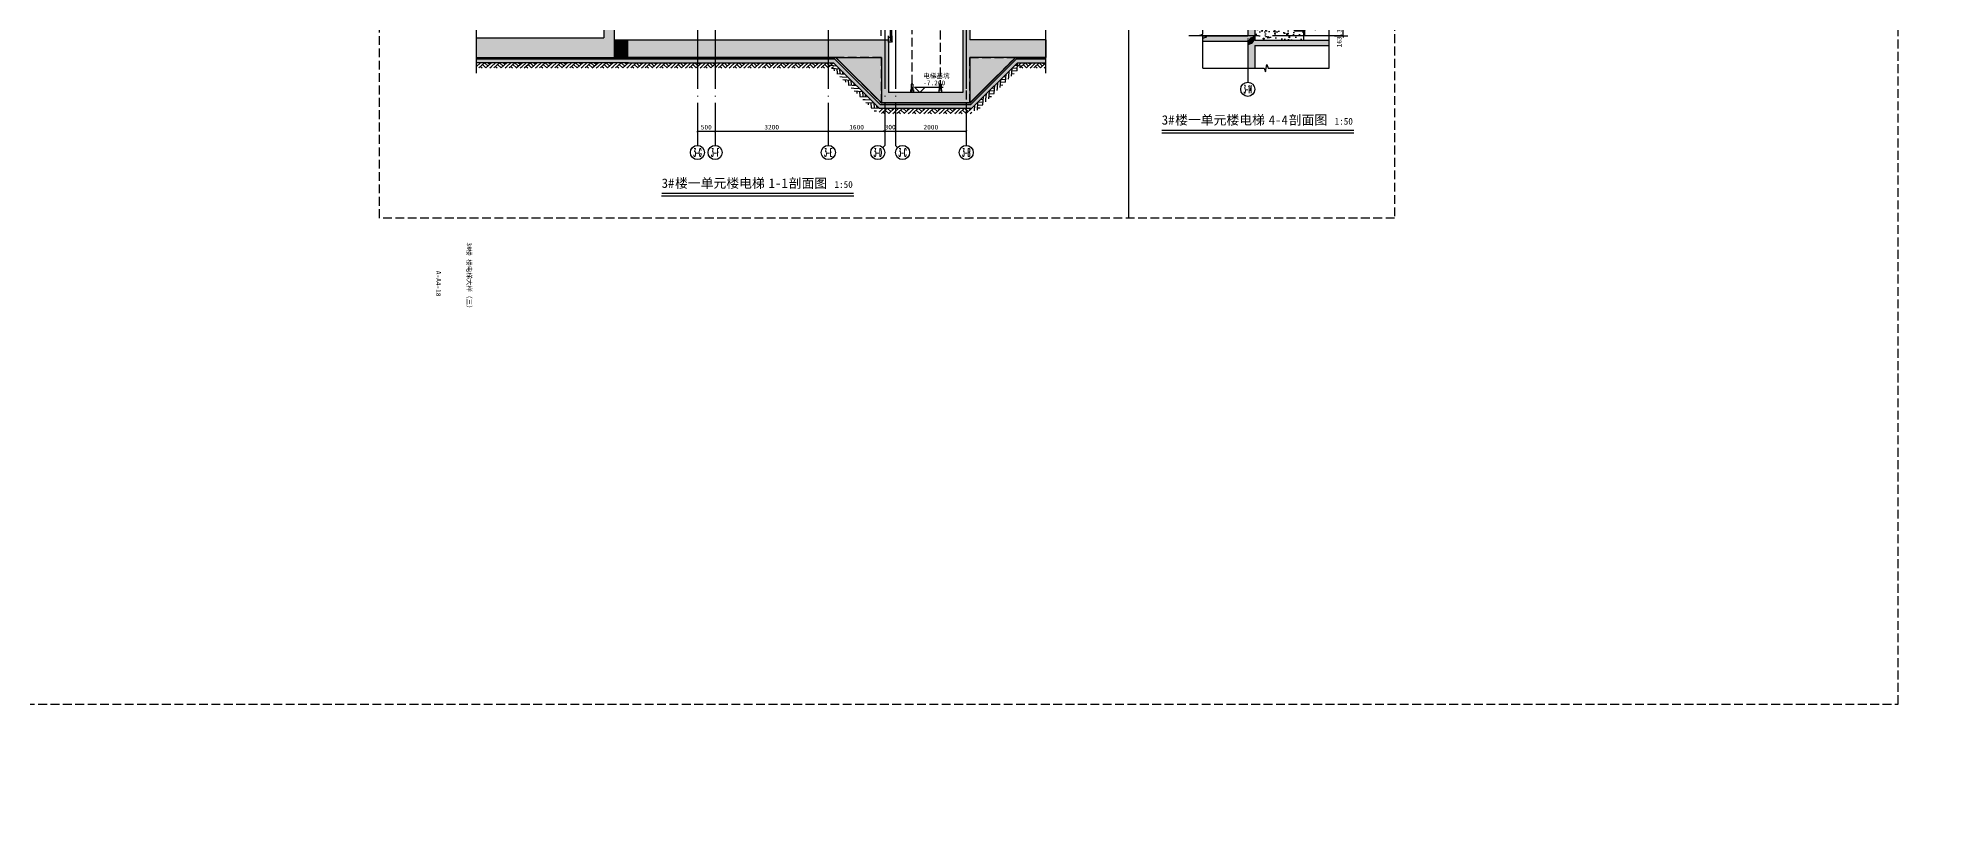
# Model space of a CAD drawing. Extents: x -10817 to 167545, y 26551 to 157048.
# Drawn here: x 114122 to 167545, y 91800 to 113848 of the extents above; entities that cross this region are included whole.
import ezdxf
from ezdxf.enums import TextEntityAlignment as Align
from ezdxf.xclip import XClip

# ---------------------------------------------------------------- set-up
doc = ezdxf.new("R2010")
doc.units = 0
doc.header["$LTSCALE"] = 1000
doc.header["$MEASUREMENT"] = 0
doc.header["$XCLIPFRAME"] = 0
for name, pattern in [('$1$DOTE', [2.42, 2, -0.2, 0.02, -0.2]), ('3、4#楼 机房出屋面剖面$0$DASH', [0.35, 0.25, -0.1]), ('3、4#楼 机房出屋面剖面$0$DOTE', [2.42, 2, -0.2, 0.02, -0.2]), ('3、4#楼 楼梯剖面$0$DASH', [0.35, 0.25, -0.1]), ('DASH', [0.35, 0.25, -0.1])]:
    doc.linetypes.add(name, pattern=pattern)
doc.layers.get('Defpoints').update_dxf_attribs({"color": 30, "linetype": 'DASH'})
for name, color, linetype in [('$1$A-ANNO-DOTE', 10, '$1$DOTE'), ('3#-夹层$0$A-ANNO-LEVL', 3, 'Continuous'), ('3#-夹层$0$A-ANNO-TEXT', 7, 'Continuous'), ('3、4#楼 机房出屋面剖面$0$A-ANNO-SYMB', 3, 'Continuous'), ('3、4#楼 机房出屋面剖面$0$A-COLU-CONC', 9, 'Continuous'), ('3、4#楼 机房出屋面剖面$0$A-COLU-CONC-HATC', 204, 'Continuous'), ('3、4#楼 机房出屋面剖面$0$A-DOOR', 51, 'Continuous'), ('3、4#楼 机房出屋面剖面$0$A-FLOR', 91, 'Continuous'), ('3、4#楼 机房出屋面剖面$0$A-FLOR-HRAL', 71, 'Continuous'), ('3、4#楼 机房出屋面剖面$0$A-FLOR-OVHD', 171, '3、4#楼 机房出屋面剖面$0$DASH'), ('3、4#楼 机房出屋面剖面$0$A-FLOR-UNDR', 177, 'Continuous'), ('3、4#楼 机房出屋面剖面$0$A-WALL-BLOK', 131, 'Continuous'), ('3、4#楼 机房出屋面剖面$0$A-WALL-CONC', 9, 'Continuous'), ('3、4#楼 机房出屋面剖面$0$A-WALL-INSL', 241, 'Continuous'), ('3、4#楼 机房出屋面剖面$0$DOTE', 1, '3、4#楼 机房出屋面剖面$0$DOTE'), ('3、4#楼 楼梯剖面$0$A-ANNO-HATC-SOLD', 252, 'Continuous'), ('3、4#楼 楼梯剖面$0$A-COLU-CONC-HATC', 204, 'Continuous'), ('3、4#楼 楼梯剖面$0$A-ELEV-1', 8, 'Continuous'), ('3、4#楼 楼梯剖面$0$A-FLOR-EVTR', 51, 'Continuous'), ('3、4#楼 楼梯剖面$0$A-FLOR-OVHD', 171, '3、4#楼 楼梯剖面$0$DASH'), ('3、4#楼 楼梯剖面$0$A-FLOR-UNDR', 177, 'Continuous'), ('3、4#楼 楼梯剖面$0$A-WALL-CONC', 9, 'Continuous'), ('3、4#楼 楼梯剖面$0$A-WALL-INSL', 241, 'Continuous'), ('A-ANNO-AXIS-CIRC', 3, 'Continuous'), ('A-ANNO-AXIS-TEXT', 7, 'Continuous'), ('A-ANNO-DIMS', 3, 'Continuous'), ('A-ANNO-HATC-SOLD', 252, 'Continuous'), ('A-ANNO-SYMB', 3, 'Continuous'), ('A-ANNO-TEXT', 7, 'Continuous'), ('A-COLU-CONC-HATC', 204, 'Continuous'), ('A-ELEV-1', 8, 'Continuous'), ('A-WALL-CONC', 9, 'Continuous'), ('A-WALL-INSL', 241, 'Continuous'), ('AXIS_TEXT', 7, 'Continuous')]:
    doc.layers.add(name, color=color, linetype=linetype)
doc.styles.add('3#-夹层$0$_TCH_DIM', font='')
doc.styles.add('_TCH_AXIS', font='COMPLEX', dxfattribs={"bigfont": 'GBCBIG'})
doc.styles.add('_TCH_DIM_T3', font='')
doc.styles.add('COMPLEX', font='COMPLEX')
doc.styles.get("Standard").update_dxf_attribs({"font": ''})
doc.styles.get('3#-夹层$0$_TCH_DIM').set_extended_font_data('SimSun')
doc.styles.get('_TCH_DIM_T3').set_extended_font_data('SimSun')
doc.styles.get('Standard').set_extended_font_data('SimSun')
doc.dimstyles.new('_TCH_ARCH&&50', dxfattribs={"dimtxt": 132.911392, "dimasz": 50, "dimexe": 125, "dimexo": 150, "dimgap": 50, "dimtad": 1, "dimdec": 0, "dimzin": 0, "dimdsep": 46, "dimtxsty": '_TCH_DIM_T3', "dimblk": 'ARCHTICK', "dimcen": 0.09, "dimclrt": 7, "dimazin": 2, "dimtfac": 1, "dimtdec": 0, "dimtix": 1, "dimtmove": 2, "dimatfit": 3, "dimfxl": 50, "dimtolj": 1, "dimtzin": 0, "dimarcsym": 0})
pattern_1 = [(50, (0, 0), (358.63, -31.376), [37.5, -412.5]), (355, (0, 0), (-69.376, 376.1), [30, -330]), (100.451, (29.9, -2.6), (289.255, 344.72), [31.87, -350.57]), (46.184, (0, 100), (533.62, -82.76), [56.25, -618.75]), (96.636, (44.47, 93.1), (467.33, 487.06), [47.8, -525.86]), (351.184, (0, 100), (467.33, 487.06), [45, -495]), (21, (50, 75), (298.454, -201.31), [37.5, -412.5]), (326, (50, 75), (121.66, 362.575), [30, -330]), (71.451, (74.87, 58.22), (420.11, 161.265), [31.87, -350.57]), (37.5, (0, 0), (6.08, 166.447), [0, -326, 0, -335, 0, -331.25]), (7.5, (0, 0), (131.535, 197.206), [0, -191, 0, -318.5, 0, -126.25]), (327.5, (-111.5, 0), (266.911, -11.277), [0, -125, 0, -390, 0, -517.5]), (317.5, (-161.5, 0), (291.593, 50.052), [0, -162.5, 0, -259, 0, -367.5])]

# ---------------------------------------------------------------- blocks, each defined once
blk = doc.blocks.new('3、4#楼 楼梯剖面$0$A$C564E59E9')
at = {"layer": '3、4#楼 楼梯剖面$0$A-FLOR-EVTR'}
for p, q in [((-302, 275), (-292, 292)), ((-302, 275), (-292, 292)), ((-302, 275), (-302, 210)), ((-302, 275), (-302, 210)), ((-297, 210), (-302, 210)), ((-297, 210), (-302, 210)), ((-297, 274), (-288, 291)), ((-297, 274), (-288, 291)), ((-297, 274), (-297, 210)), ((-297, 274), (-297, 210)), ((-292, 328), (-292, 292)), ((-292, 328), (-278, 328)), ((-292, 328), (-292, 292)), ((-292, 328), (-278, 328)), ((-292, 115), (-262, 115)), ((-292, 115), (-262, 115)), ((-292, 115), (-292, -2293)), ((-288, 323), (-278, 323)), ((-288, 323), (-288, 291)), ((-288, 323), (-278, 323)), ((-288, 323), (-288, 291)), ((-288, 291), (-255, 291)), ((-288, 291), (-255, 291)), ((-283, 323), (-283, 296)), ((-283, 323), (-283, 296)), ((-283, 296), (-250, 296)), ((-283, 296), (-250, 296)), ((-278, 328), (-278, 323)), ((-278, 328), (-278, 323)), ((-275, 230), (-275, 190)), ((-275, 230), (-255, 230)), ((-275, 230), (-275, 190)), ((-275, 230), (-255, 230)), ((-275, 190), (-255, 190)), ((-275, 190), (-255, 190)), ((-270, 225), (-250, 225)), ((-270, 225), (-270, 195)), ((-270, 225), (-250, 225)), ((-270, 225), (-270, 195)), ((-270, 195), (-250, 195)), ((-270, 195), (-250, 195)), ((-262, 115), (-262, -2293)), ((-255, 291), (-255, 230)), ((-255, 291), (-255, 230)), ((-255, 190), (-255, 155)), ((-255, 190), (-255, 155)), ((-255, 155), (-250, 155)), ((-255, 155), (-250, 155)), ((-250, 296), (-250, 120)), ((-250, 296), (-250, 120)), ((-200, 120), (-250, 120)), ((-200, 120), (-250, 120)), ((-250, 115), (-250, 90)), ((-238, 115), (-250, 115)), ((-250, 115), (-250, 90)), ((-238, 115), (-250, 115)), ((-200, 90), (-250, 90)), ((-200, 90), (-250, 90)), ((-200, 85), (-250, 85)), ((-200, 85), (-250, 85)), ((-250, 85), (-250, -2340)), ((-200, 125), (-245, 125)), ((-200, 125), (-245, 125)), ((-238, 110), (-245, 110)), ((-245, 110), (-245, 95)), ((-238, 110), (-245, 110)), ((-245, 110), (-245, 95)), ((-205, 95), (-245, 95)), ((-205, 95), (-245, 95)), ((-238, 115), (-238, 110)), ((-238, 115), (-238, 110)), ((-200, 115), (-213, 115)), ((-213, 115), (-213, 110)), ((-200, 115), (-213, 115)), ((-213, 115), (-213, 110)), ((-205, 110), (-213, 110)), ((-205, 110), (-213, 110)), ((-205, 110), (-205, 95)), ((-205, 110), (-205, 95)), ((0, 100), (-200, 100)), ((0, 90), (-200, 90)), ((0, 135), (0, 100)), ((10, 100), (10, 135)), ((-283, -2300), (-305, -2300)), ((-283, -2300), (-305, -2300)), ((-305, -2452), (-305, -2300)), ((-305, -2452), (-305, -2300)), ((-300, -2310), (-305, -2310)), ((-300, -2310), (-305, -2310)), ((-305, -2452), (-292, -2475)), ((-300, -2451), (-300, -2310)), ((-300, -2451), (-300, -2310)), ((-250, -2330), (-300, -2330)), ((-250, -2330), (-300, -2330)), ((-200, -2340), (-300, -2340)), ((-300, -2340), (-300, -2435)), ((-250, -2340), (-300, -2340)), ((-300, -2435), (-245, -2435)), ((-300, -2451), (-287, -2473)), ((-263, -2293), (-293, -2293)), ((-292, -2475), (-287, -2473)), ((-292, -2475), (-287, -2473)), ((-285, -2340), (-285, -2445)), ((-265, -2475), (-285, -2445)), ((-283, -2300), (-283, -2320)), ((-273, -2320), (-283, -2320)), ((-273, -2320), (-283, -2320)), ((-250, -2300), (-273, -2300)), ((-250, -2300), (-273, -2300)), ((-273, -2300), (-273, -2320)), ((-245, -2340), (-245, -2435))]:
    blk.add_line(p, q, dxfattribs=at)
for points in [[(-278, 328), (-200, 328), (-200, 125)], [(-245, 125), (-245, 260), (-250, 260)], [(10, 100), (10, 135), (0, 135), (0, 100)], [(-291, -2475), (-200, -2475), (-200, -2340)]]:
    blk.add_lwpolyline(points, dxfattribs=at)
blk.add_arc((0, 100), 9.99, 270, 0, dxfattribs=at)
blk.add_arc((0, 100), 9.99, 270, 0, dxfattribs=at)
at = {"layer": '3、4#楼 楼梯剖面$0$A-FLOR-UNDR'}
blk.add_lwpolyline([(10, 100), (10, -2300)], dxfattribs=at)
blk = doc.blocks.new('3、4#楼 楼梯剖面$0$A$C7F885A55')
at = {"layer": '3、4#楼 楼梯剖面$0$A-FLOR-EVTR'}
for p, q in [((1434, 24994), (1434, 25200)), ((1656, 10266), (1213, 10266)), ((1347, 10166), (1347, 9635)), ((1434, 10166), (1347, 10166)), ((1434, 10166), (1522, 10166)), ((1522, 10166), (1522, 9635)), ((450, 7060), (450, 9762)), ((450, 9762), (1322, 9762)), ((1656, 10038), (1213, 10038)), ((1322, 10038), (1322, 6822)), ((1347, 9635), (1434, 9635)), ((1522, 9635), (1434, 9635)), ((1547, 10038), (1547, 6822)), ((1547, 9762), (1779, 9762)), ((1779, 9762), (1779, 9506)), ((1322, 9506), (450, 9506)), ((1870, 9506), (1547, 9506)), ((1870, 7060), (1870, 9506)), ((1322, 7150), (450, 7150)), ((1322, 7060), (450, 7060)), ((1870, 7150), (1547, 7150)), ((1870, 7060), (1547, 7060)), ((1615, 6822), (1254, 6822)), ((677, 77), (595, 77)), ((595, 77), (595, 0)), ((610, 230), (663, 230)), ((610, 230), (610, 77)), ((663, 230), (663, 77)), ((677, 77), (677, 0)), ((1475, 77), (1394, 77)), ((1394, 77), (1394, 0)), ((1408, 230), (1461, 230)), ((1408, 230), (1408, 77)), ((1461, 230), (1461, 77)), ((1475, 77), (1475, 0))]:
    blk.add_line(p, q, dxfattribs=at)
for points in [[(1170, 25200), (1318, 25200), (1318, 25187, 0.30428), (1434, 25100, 0.083132)], [(1699, 25200), (1551, 25200), (1551, 25187, -0.30428), (1434, 25100, -0.083132)]]:
    blk.add_lwpolyline(points, format="xyb", dxfattribs=at)
at = {"layer": '3、4#楼 楼梯剖面$0$A-FLOR-OVHD'}
for p, q in [((636, 25200), (636, 0)), ((1434, 24994), (1434, 0))]:
    blk.add_line(p, q, dxfattribs=at)
blk = doc.blocks.new('3、4#楼 楼梯剖面$0$$LinePat$素土夯实')
at = {"color": 0}
for p, q in [((0, -210), (210, 0)), ((120, -300), (420, 0)), ((420, 0), (608, -188)), ((495, -300), (795, 0)), ((615, 0), (705, -90)), ((210, -210), (300, -300)), ((315, -105), (502, -293)), ((705, -300), (795, -210))]:
    blk.add_line(p, q, dxfattribs=at)
blk = doc.blocks.new('3、4#楼 楼梯剖面')
at = {"layer": '3、4#楼 楼梯剖面$0$A-ANNO-HATC-SOLD'}
h = blk.add_hatch(dxfattribs=at)
h.set_pattern_fill('混凝土', color=256, scale=20)
h.set_pattern_definition([(50, (0, 0), (143.452, -12.5504), [15, -165]), (355, (0, 0), (-27.7503, 150.4384), [12, -132]), (100.4514, (11.95, -1.05), (115.7019, 137.888), [12.748, -140.2284]), (46.1842, (0, 40), (213.4482, -33.1038), [22.5, -247.5]), (96.6356, (17.79, 37.24), (186.9325, 194.8236), [19.122, -210.3426]), (351.1842, (0, 40), (186.9324, 194.8237), [18, -198]), (21, (20, 30), (119.3814, -80.5238), [15, -165]), (326, (20, 30), (48.663, 145.03), [12, -132]), (71.4514, (29.95, 23.29), (168.0445, 64.5061), [12.748, -140.2284]), (37.5, (0, 0), (2.43197, 66.57877), [0, -130.4, 0, -134, 0, -132.5]), (7.5, (0, 0), (52.6139, 78.88234), [0, -76.4, 0, -127.4, 0, -50.5]), (327.5, (-44.6, 0), (106.7645, -4.51097), [0, -50, 0, -156, 0, -207]), (317.5, (-64.6, 0), (116.6372, 20.021), [0, -65, 0, -103.6, 0, -147])])
h.paths.add_polyline_path([(9550, -660), (9550, -760), (3752.1, -760), (2462.1, -2050), (-162.1, -2050), (-1452.1, -760), (-2250, -760), (-2250, -660), (-1410.7, -660), (-120.7, -1950), (2420.7, -1950), (3710.7, -660)])
at = {"layer": '3、4#楼 楼梯剖面$0$A-COLU-CONC-HATC'}
for points in [[(-33.3, 3426.7), (-100, 3330), (-100, -110), (-33.3, -276.7), (100, -110), (100, 3470)], [(-2250, -610), (-100, -610), (-33.3, -276.7), (-100, -110), (-2250, -110)], [(-33.3, -276.7), (-100, -610), (-100, -1900), (100, -1600), (100, -110)], [(9550, -610), (9550, -110), (2200, -110), (2400, -610)], [(2400, -610), (2200, -110), (2200, -1600), (2400, -1900)], [(-1390, -610), (-100, -1900), (-100, -610)], [(3690, -610), (2400, -1900), (2400, -610)], [(100, -1600), (-100, -1900), (2400, -1900), (2200, -1600)]]:
    blk.add_hatch(color=256, dxfattribs=at).paths.add_polyline_path(points)
blk.add_lwpolyline([(-2250, -610), (-1390, -610), (-100, -1900), (2400, -1900), (3690, -610), (9550, -610)])
at = {"layer": '3、4#楼 楼梯剖面$0$A-WALL-CONC'}
for p, q in [((-100, 3330), (-100, -110)), ((100, 3470), (100, -110)), ((-2250, -110), (-100, -110)), ((-2250, -110), (-2250, -610)), ((100, -110), (100, -1600)), ((9550, -110), (2200, -110)), ((2200, -110), (2200, -1600)), ((-2250, -610), (-100, -610)), ((-100, -610), (-100, -1900)), ((9550, -610), (2400, -610)), ((2400, -610), (2400, -1900)), ((100, -1600), (2200, -1600)), ((-100, -1900), (2400, -1900))]:
    blk.add_line(p, q, dxfattribs=at)
for points in [[(9550, -760), (3752.1, -760), (2462.1, -2050), (-162.1, -2050), (-1452.1, -760), (-2250, -760), (-2250, -660), (-1410.7, -660), (-120.7, -1950), (2420.7, -1950), (3710.7, -660), (9550, -660)], [(-100, -1900), (-1390, -610)], [(2400, -1900), (3690, -610)]]:
    blk.add_lwpolyline(points, dxfattribs=at)
at = {"layer": '3、4#楼 楼梯剖面$0$A-WALL-INSL'}
blk.add_lwpolyline([(2200, -110), (2200, 0)], dxfattribs=at)
at = {"layer": '3、4#楼 楼梯剖面$0$A-WALL-INSL', "linetype": '3、4#楼 楼梯剖面$0$DASH', "const_width": 10}
blk.add_lwpolyline([(-2250, -630), (-1398.3, -630), (-108.3, -1920), (2408.3, -1920), (3698.3, -630), (9550, -630)], dxfattribs=at)
at = {"layer": 'Defpoints'}
blk.add_lwpolyline([(0, 24700), (0, -3100)], dxfattribs=at)
for points in [[(-1390, -610), (-100, -1900), (-100, -610)], [(3690, -610), (2400, -1900), (2400, -610)]]:
    blk.add_lwpolyline(points, close=True, dxfattribs=at)
for name, p in [('3、4#楼 楼梯剖面$0$A$C7F885A55', (100, -1600)), ('3、4#楼 楼梯剖面$0$A$C564E59E9', (2400, 2300))]:
    blk.add_blockref(name, p)
at = {"layer": '3、4#楼 楼梯剖面$0$A-ELEV-1', "yscale": 0.5, "zscale": 0.5}
for p, xscale, rotation in [((-1851.1, -760), -0.5018037519770706, 8.359912790775717e-12), ((-1452.1, -760), -0.5018037519770706, 8.359912790775717e-12), ((-1129.6, -1082.5), -0.573690407376962, 314.9999999999987), ((3752.1, -760), -0.5736904073769635, 45.00000000000146), ((4166.3, -760), -0.520922548574861, 359.9999999999988), ((4580.4, -760), -0.520922548574861, 359.9999999999988), ((4994.5, -760), -0.520922548574861, 359.9999999999988), ((5408.7, -760), -0.520922548574861, 359.9999999999988), ((5822.8, -760), -0.520922548574861, 359.9999999999988), ((6236.9, -760), -0.520922548574861, 359.9999999999988), ((6651.1, -760), -0.520922548574861, 359.9999999999988), ((7065.2, -760), -0.520922548574861, 359.9999999999988), ((7479.3, -760), -0.520922548574861, 359.9999999999988), ((7893.5, -760), -0.520922548574861, 359.9999999999988), ((8307.6, -760), -0.520922548574861, 359.9999999999988), ((8721.7, -760), -0.520922548574861, 359.9999999999988), ((9135.9, -760), -0.520922548574861, 359.9999999999988), ((9550, -760), -0.520922548574861, 359.9999999999988), ((-807.1, -1405), -0.573690407376962, 314.9999999999987), ((-484.6, -1727.5), -0.573690407376962, 314.9999999999987), ((3107.1, -1405), -0.5736904073769635, 45.00000000000146), ((3429.6, -1082.5), -0.5736904073769635, 45.00000000000146), ((-162.1, -2050), -0.573690407376962, 314.9999999999987), ((2784.6, -1727.5), -0.5736904073769635, 45.00000000000146)]:
    blk.add_blockref('3、4#楼 楼梯剖面$0$$LinePat$素土夯实', p, dxfattribs=dict(at, xscale=xscale, rotation=rotation))
at = {"layer": '3、4#楼 楼梯剖面$0$A-ELEV-1', "xscale": -0.5501601821193599, "yscale": 0.5, "zscale": 0.5}
for p in [(275.2, -2050), (712.6, -2050), (1150, -2050), (1587.4, -2050), (2024.8, -2050), (2462.1, -2050)]:
    blk.add_blockref('3、4#楼 楼梯剖面$0$$LinePat$素土夯实', p, dxfattribs=at)
blk = doc.blocks.new('4#楼-HZS')
at = {"layer": 'Defpoints'}
blk.add_lwpolyline([(233510.1, -33931.3), (342410.1, -33931.3), (342410.1, -91331.3), (233510.1, -91331.3)], close=True, dxfattribs=at)
blk = doc.blocks.new('3、4#楼 北侧门头剖面$0$A$C68743212')
blk.add_blockref('4#楼-HZS', (-260976, 76631, 0))
blk = doc.blocks.new('3、4#楼 北侧门头剖面')
ref = blk.add_blockref('3、4#楼 北侧门头剖面$0$A$C68743212', (4150, 3500, 0), dxfattribs=dict(xscale=-1))
XClip(ref).set_block_clipping_path([(4798.9792002077, -3500), (4798.9792002077, -399.9916608699), (4398.9875394247, 0.0083390431), (-149.727296805, 0.1031708434), (-149.727296805, -30), (0.272703195, -30), (0.272703195, -170), (-149.727296805, -170), (-149.727296805, -200), (450.272703195, -200), (450.8968260299, -800), (300.6421525169, -800), (300.6421525169, -3500), (-349.727296805, -3500), (-349.727296805, 400.1031708434), (5198.9792002077, 400.1031708434), (5198.9792002077, -3500)])
blk = doc.blocks.new('3、4#楼 机房出屋面剖面$0$$TCHSYS$WIN2D')
for p, q in [((-0.5, 0.5), (0.5, 0.5)), ((-0.5, 0.5), (-0.5, -0.5)), ((0.5, 0.5), (0.5, -0.5)), ((0.5, 0.167), (-0.5, 0.167)), ((0.5, -0.167), (-0.5, -0.167)), ((-0.5, -0.5), (0.5, -0.5))]:
    blk.add_line(p, q)
blk = doc.blocks.new('3、4#楼 机房出屋面剖面')
at = {"layer": '3、4#楼 机房出屋面剖面$0$A-COLU-CONC-HATC'}
for points in [[(-250, 3900), (-200, 3900), (-100, 3917), (-100, 3950), (-250, 3950)], [(-100, 3917), (-200, 3900), (-200, 3500), (-133, 3460), (0, 3510), (0, 3900)], [(-100, 3917), (0, 3900), (100, 3900), (100, 3950), (-100, 3950)], [(-133, 3460), (-200, 3500), (-2300, 3500), (-2300, 3370), (-200, 3370)], [(-133, 3460), (-200, 3370), (-200, 3080), (-67, 3037), (0, 3080), (0, 3510)], [(-67, 3037), (-200, 3080), (-200, 2950), (0, 2950)], [(900, 3080), (0, 3080), (-67, 3037), (0, 2950), (900, 2950)], [(0, 570), (-200, 650), (-200, 0), (-67, -50), (0, 0)], [(100, 650), (-200, 650), (0, 570), (100, 570)], [(1267, 0), (0, 0), (-67, -50), (0, -150), (1267, -150)], [(-133, -220), (-200, -120), (-2300, -120), (-2300, -270), (-200, -270)], [(-67, -50), (-200, 0), (-200, -120), (-133, -220), (0, -270), (0, -150)], [(-133, -220), (-200, -270), (-200, -912), (0, -912), (0, -270)]]:
    blk.add_hatch(color=256, dxfattribs=at).paths.add_polyline_path(points)
h = blk.add_hatch(dxfattribs=at)
h.set_pattern_fill('混凝土', color=256, scale=50, style=0)
h.set_pattern_definition(pattern_1)
edge = h.paths.add_edge_path()
edge.add_line((-200, -120), (-1580, -120))
edge.add_line((-1580, -120), (-1580, 133))
edge.add_line((-1580, 133), (-1320, 133))
edge.add_line((-1320, 133), (-1320, 297))
edge.add_line((-1320, 297), (-1060, 297))
edge.add_line((-1060, 297), (-1060, 460))
edge.add_line((-1060, 460), (-200, 460))
edge.add_line((-200, 460), (-200, -30))
h = blk.add_hatch(dxfattribs=at)
h.set_pattern_fill('混凝土', color=256, scale=50, style=0)
h.set_pattern_definition(pattern_1)
h.paths.add_polyline_path([(20, 368), (380, 360), (380, 480), (20, 480)])
at = {"layer": '3、4#楼 机房出屋面剖面$0$A-ANNO-SYMB'}
for points in [[(-2300, -912), (-2300, 1626), (-2405, 1664), (-2195, 1701), (-2300, 1738), (-2300, 4276)], [(1267, -912), (1267, -63), (1162, -25), (1372, 12), (1267, 49), (1267, 898)], [(1267, -912), (-460, -912), (-499, -1017), (-536, -807), (-573, -912), (-2300, -912)]]:
    blk.add_lwpolyline(points, dxfattribs=at)
at = {"layer": '3、4#楼 机房出屋面剖面$0$A-COLU-CONC'}
for p, q in [((-200, 3500), (-2300, 3500)), ((-2300, 3370), (-2300, 3500)), ((-200, 3370), (-2300, 3370)), ((900, 3080), (0, 3080)), ((900, 2950), (0, 2950)), ((900, 2950), (900, 3080)), ((-200, 650), (-200, 0)), ((100, 650), (-200, 650)), ((0, 570), (0, 0)), ((100, 570), (0, 570)), ((100, 570), (100, 650)), ((-200, 0), (-200, -120)), ((-200, -270), (-200, -912)), ((0, -150), (0, -270)), ((0, -270), (0, -912)), ((0, -912), (-200, -912))]:
    blk.add_line(p, q, dxfattribs=at)
at = {"layer": '3、4#楼 机房出屋面剖面$0$A-FLOR', "ltscale": 0.5}
blk.add_lwpolyline([(-2300, 0), (-1610, 0), (-1610, 163), (-1350, 163), (-1350, 327), (-1090, 327), (-1090, 490), (-200, 490)], dxfattribs=at)
blk.add_lwpolyline([(0, 349), (400, 340), (400, 500), (0, 500)], close=True, dxfattribs=at)
at = {"layer": '3、4#楼 机房出屋面剖面$0$A-FLOR-HRAL'}
for points in [[(-1610, 1063), (-1090, 1390)], [(-1550, 1030), (-1090, 1319)]]:
    blk.add_lwpolyline(points, dxfattribs=at)
for points in [[(-1030, 490), (-1030, 1540), (-1090, 1540), (-1090, 490)], [(-200, 1540), (-1030, 1540), (-1030, 1480), (-200, 1480)], [(-1550, 163), (-1550, 1063), (-1610, 1063), (-1610, 163)]]:
    blk.add_lwpolyline(points, close=True, dxfattribs=at)
at = {"layer": '3、4#楼 机房出屋面剖面$0$A-FLOR-OVHD'}
for points in [[(-1910, 163), (-1910, 2363), (-1610, 2363), (-790, 2878), (-790, 490)], [(-790, 2495), (-200, 2495)], [(-1910, 2000), (-2300, 2000)]]:
    blk.add_lwpolyline(points, dxfattribs=at)
at = {"layer": '3、4#楼 机房出屋面剖面$0$A-FLOR-UNDR', "ltscale": 0.5}
for points in [[(-2300, 3950), (-250, 3950)], [(-2300, 3030), (-200, 3030)]]:
    blk.add_lwpolyline(points, dxfattribs=at)
at = {"layer": '3、4#楼 机房出屋面剖面$0$A-WALL-BLOK'}
for p, q in [((0, 2950), (-200, 2950)), ((0, 650), (-200, 650))]:
    blk.add_line(p, q, dxfattribs=at)
at = {"layer": '3、4#楼 机房出屋面剖面$0$A-WALL-CONC'}
for p, q in [((-250, 3950), (-100, 3950)), ((-250, 3950), (-250, 3900)), ((-250, 3900), (-200, 3900)), ((-200, 3900), (-200, 3500)), ((-100, 3950), (100, 3950)), ((0, 3900), (0, 3510)), ((0, 3900), (100, 3900)), ((100, 3950), (100, 3900)), ((-200, 3370), (-200, 3080)), ((0, 3510), (0, 3080)), ((-200, 3080), (-200, 2950)), ((0, 2950), (-200, 2950)), ((0, 2950), (0, 2950)), ((1267, 0), (0, 0)), ((1267, -150), (1267, 0)), ((-200, -120), (-2300, -120)), ((-2300, -270), (-2300, -120)), ((-200, -270), (-2300, -270)), ((1267, -150), (0, -150))]:
    blk.add_line(p, q, dxfattribs=at)
for points in [[(-200, -120), (-1580, -120), (-1580, 133), (-1320, 133), (-1320, 297), (-1060, 297), (-1060, 460), (-200, 460), (-200, -30)], [(0, 350), (1267, 320)], [(0, 300), (1265, 270)]]:
    blk.add_lwpolyline(points, dxfattribs=at)
blk.add_lwpolyline([(20, 368), (380, 360), (380, 480), (20, 480)], close=True, dxfattribs=at)
at = {"layer": '3、4#楼 机房出屋面剖面$0$A-WALL-INSL'}
for p, q in [((-250, 3900), (-250, 3650)), ((100, 3900), (100, 3510)), ((-250, 3650), (-2300, 3650)), ((100, 3510), (100, 3080)), ((100, 2950), (100, 3050)), ((100, 3050), (100, 3050))]:
    blk.add_line(p, q, dxfattribs=at)
at = {"layer": '3、4#楼 机房出屋面剖面$0$DOTE', "color": 1}
for p, q in [((0, 4545), (0, -1236)), ((-2700, 0), (1667, 0))]:
    blk.add_line(p, q, dxfattribs=at)
at = {"layer": '3、4#楼 机房出屋面剖面$0$A-DOOR', "xscale": 2300, "yscale": -300, "zscale": 300, "rotation": 89.9999999999971}
blk.add_blockref('3、4#楼 机房出屋面剖面$0$$TCHSYS$WIN2D', (-50, 1800), dxfattribs=at)
blk = doc.blocks.new('_ArchTick')
at = {"color": 0, "linetype": 'ByBlock', "const_width": 0.4}
blk.add_lwpolyline([(-0.5, -0.5), (0.5, 0.5)], dxfattribs=at)
blk = doc.blocks.new('*D2778')
at = {"layer": 'A-ANNO-DIMS', "color": 0, "lineweight": -2, "transparency": 16777216}
for p, q in [((150785, 114393), (151160, 114393)), ((151035, 114393), (151035, 114443)), ((151035, 113903), (151035, 114393)), ((150785, 113903), (151160, 113903)), ((151035, 113903), (151035, 113853))]:
    blk.add_line(p, q, dxfattribs=at)
at = {"layer": 'Defpoints', "color": 0, "transparency": 16777216}
for p in [(150635, 114393), (151035, 114393), (150635, 113903)]:
    blk.add_point(p, dxfattribs=at)
at = {"layer": 'A-ANNO-DIMS', "color": 0, "lineweight": -2, "transparency": 16777216, "xscale": 50, "yscale": 50, "zscale": 50}
for p, rotation in [((151035, 114393), 270), ((151035, 113903), 90)]:
    blk.add_blockref('_ArchTick', p, dxfattribs=dict(at, rotation=rotation))
at = {"layer": 'A-ANNO-DIMS', "color": 7, "transparency": 16777216, "insert": (150919, 114148), "char_height": 132.91, "attachment_point": 5, "rotation": 90, "style": '_TCH_DIM_T3'}
blk.add_mtext('\\A1;163.3X3=490', dxfattribs=at)
blk = doc.blocks.new('*D2857')
at = {"layer": 'A-ANNO-DIMS', "color": 0, "lineweight": -2, "transparency": 16777216}
for p, q in [((138373, 111453), (138373, 111078)), ((138373, 111203), (140373, 111203)), ((140373, 111453), (140373, 111078))]:
    blk.add_line(p, q, dxfattribs=at)
at = {"layer": 'Defpoints', "color": 0, "transparency": 16777216}
for p in [(138373, 111603), (140373, 111603), (140373, 111203)]:
    blk.add_point(p, dxfattribs=at)
at = {"layer": 'A-ANNO-DIMS', "color": 0, "lineweight": -2, "transparency": 16777216, "xscale": 50, "yscale": 50, "zscale": 50, "rotation": 180}
blk.add_blockref('_ArchTick', (138373, 111203), dxfattribs=at)
at = {"layer": 'A-ANNO-DIMS', "color": 0, "lineweight": -2, "transparency": 16777216, "xscale": 50, "yscale": 50, "zscale": 50}
blk.add_blockref('_ArchTick', (140373, 111203), dxfattribs=at)
at = {"layer": 'A-ANNO-DIMS', "color": 7, "transparency": 16777216, "insert": (139373, 111320), "char_height": 132.9, "attachment_point": 5, "style": '_TCH_DIM_T3'}
blk.add_mtext('\\A1;2000', dxfattribs=at)
blk = doc.blocks.new('*D2858')
at = {"layer": 'A-ANNO-DIMS', "color": 0, "lineweight": -2, "transparency": 16777216}
for p, q in [((138073, 111203), (138023, 111203)), ((138073, 111453), (138073, 111078)), ((138073, 111203), (138373, 111203)), ((138373, 111453), (138373, 111078)), ((138373, 111203), (138423, 111203))]:
    blk.add_line(p, q, dxfattribs=at)
at = {"layer": 'Defpoints', "color": 0, "transparency": 16777216}
for p in [(138073, 111603), (138373, 111603), (138373, 111203)]:
    blk.add_point(p, dxfattribs=at)
at = {"layer": 'A-ANNO-DIMS', "color": 0, "lineweight": -2, "transparency": 16777216, "xscale": 50, "yscale": 50, "zscale": 50}
blk.add_blockref('_ArchTick', (138073, 111203), dxfattribs=at)
at = {"layer": 'A-ANNO-DIMS', "color": 0, "lineweight": -2, "transparency": 16777216, "xscale": 50, "yscale": 50, "zscale": 50, "rotation": 180}
blk.add_blockref('_ArchTick', (138373, 111203), dxfattribs=at)
at = {"layer": 'A-ANNO-DIMS', "color": 7, "transparency": 16777216, "insert": (138223, 111320), "char_height": 132.9, "attachment_point": 5, "style": '_TCH_DIM_T3'}
blk.add_mtext('\\A1;300', dxfattribs=at)
blk = doc.blocks.new('*D2859')
at = {"layer": 'A-ANNO-DIMS', "color": 0, "lineweight": -2, "transparency": 16777216}
for p, q in [((136473, 111453), (136473, 111078)), ((136473, 111203), (138073, 111203)), ((138073, 111453), (138073, 111078))]:
    blk.add_line(p, q, dxfattribs=at)
at = {"layer": 'Defpoints', "color": 0, "transparency": 16777216}
for p in [(136473, 111603), (138073, 111603), (138073, 111203)]:
    blk.add_point(p, dxfattribs=at)
at = {"layer": 'A-ANNO-DIMS', "color": 0, "lineweight": -2, "transparency": 16777216, "xscale": 50, "yscale": 50, "zscale": 50, "rotation": 180}
blk.add_blockref('_ArchTick', (136473, 111203), dxfattribs=at)
at = {"layer": 'A-ANNO-DIMS', "color": 0, "lineweight": -2, "transparency": 16777216, "xscale": 50, "yscale": 50, "zscale": 50}
blk.add_blockref('_ArchTick', (138073, 111203), dxfattribs=at)
at = {"layer": 'A-ANNO-DIMS', "color": 7, "transparency": 16777216, "insert": (137273, 111320), "char_height": 132.9, "attachment_point": 5, "style": '_TCH_DIM_T3'}
blk.add_mtext('\\A1;1600', dxfattribs=at)
blk = doc.blocks.new('*D2860')
at = {"layer": 'A-ANNO-DIMS', "color": 0, "lineweight": -2, "transparency": 16777216}
for p, q in [((133273, 111453), (133273, 111078)), ((133273, 111203), (136473, 111203)), ((136473, 111453), (136473, 111078))]:
    blk.add_line(p, q, dxfattribs=at)
at = {"layer": 'Defpoints', "color": 0, "transparency": 16777216}
for p in [(133273, 111603), (136473, 111603), (136473, 111203)]:
    blk.add_point(p, dxfattribs=at)
at = {"layer": 'A-ANNO-DIMS', "color": 0, "lineweight": -2, "transparency": 16777216, "xscale": 50, "yscale": 50, "zscale": 50, "rotation": 180}
blk.add_blockref('_ArchTick', (133273, 111203), dxfattribs=at)
at = {"layer": 'A-ANNO-DIMS', "color": 0, "lineweight": -2, "transparency": 16777216, "xscale": 50, "yscale": 50, "zscale": 50}
blk.add_blockref('_ArchTick', (136473, 111203), dxfattribs=at)
at = {"layer": 'A-ANNO-DIMS', "color": 7, "transparency": 16777216, "insert": (134873, 111320), "char_height": 132.9, "attachment_point": 5, "style": '_TCH_DIM_T3'}
blk.add_mtext('\\A1;3200', dxfattribs=at)
blk = doc.blocks.new('*D2861')
at = {"layer": 'A-ANNO-DIMS', "color": 0, "lineweight": -2, "transparency": 16777216}
for p, q in [((132773, 111453), (132773, 111078)), ((132773, 111203), (133273, 111203)), ((133273, 111453), (133273, 111078))]:
    blk.add_line(p, q, dxfattribs=at)
at = {"layer": 'Defpoints', "color": 0, "transparency": 16777216}
for p in [(132773, 111603), (133273, 111603), (133273, 111203)]:
    blk.add_point(p, dxfattribs=at)
at = {"layer": 'A-ANNO-DIMS', "color": 0, "lineweight": -2, "transparency": 16777216, "xscale": 50, "yscale": 50, "zscale": 50, "rotation": 180}
blk.add_blockref('_ArchTick', (132773, 111203), dxfattribs=at)
at = {"layer": 'A-ANNO-DIMS', "color": 0, "lineweight": -2, "transparency": 16777216, "xscale": 50, "yscale": 50, "zscale": 50}
blk.add_blockref('_ArchTick', (133273, 111203), dxfattribs=at)
at = {"layer": 'A-ANNO-DIMS', "color": 7, "transparency": 16777216, "insert": (133023, 111320), "char_height": 132.9, "attachment_point": 5, "style": '_TCH_DIM_T3'}
blk.add_mtext('\\A1;500', dxfattribs=at)
blk = doc.blocks.new('_AXISO')
blk.add_circle((0, 0), 0.5)
at = {"layer": 'AXIS_TEXT', "style": 'COMPLEX', "width": 1.041667}
blk.add_attdef('A', text='', height=0.56, dxfattribs=at).set_placement((-0.25, -0.28), (0.25, -0.28), align=Align.FIT)
blk = doc.blocks.new('$LinePat$素土夯实')
at = {"color": 0}
for p, q in [((0, -210), (210, 0)), ((120, -300), (420, 0)), ((420, 0), (608, -188)), ((495, -300), (795, 0)), ((615, 0), (705, -90)), ((210, -210), (300, -300)), ((315, -105), (502, -293)), ((705, -300), (795, -210))]:
    blk.add_line(p, q, dxfattribs=at)

msp = doc.modelspace()

# ---------------------------------------------------------------- hatches: boundary and pattern name
at = {"layer": 'A-ANNO-HATC-SOLD'}
h = msp.add_hatch(dxfattribs=at)
h.set_pattern_fill('混凝土', color=256, scale=20)
h.set_pattern_definition([(50, (-315387.17, -51434.96), (143.452037, -12.550427), [15, -165]), (355, (-315387.17, -51434.96), (-27.750267, 150.438427), [12, -132]), (100.4514, (-315375.21, -51436.01), (115.701876, 137.88791), [12.74804, -140.228422]), (46.1842, (-315387.17, -51394.96), (213.44821, -33.1038), [22.5, -247.5]), (96.6356, (-315369.38, -51397.72), (186.93254, 194.82357), [19.12206, -210.3426]), (351.1842, (-315387.17, -51394.96), (186.93239, 194.82372), [18, -198]), (21, (-315367.17, -51404.96), (119.38141, -80.523778), [15, -165]), (326, (-315367.17, -51404.96), (48.663066, 145.03001), [12, -132]), (71.4514, (-315357.22, -51411.67), (168.044526, 64.5061), [12.74804, -140.228422]), (37.5, (-315387.167, -51434.96), (2.431971, 66.578771), [0, -130.4, 0, -134, 0, -132.5]), (7.5, (-315387.17, -51434.96), (52.613907, 78.882342), [0, -76.4, 0, -127.4, 0, -50.5]), (327.5, (-315431.767, -51434.96), (106.764487, -4.5109743), [0, -50, 0, -156, 0, -207]), (317.5, (-315451.77, -51434.96), (116.637234, 20.020996), [0, -65, 0, -103.6, 0, -147])])
h.paths.add_polyline_path([(130823.2, 113243.4), (126523.2, 113243.4), (126523.2, 113143.4), (130823.2, 113143.4)])
at = {"layer": 'A-COLU-CONC-HATC'}
for points in [[(130289.9, 116433.4), (130123.2, 116103.4), (130123.2, 113843.4), (130423.2, 113293.4), (130423.2, 116523.4)], [(126523.2, 113843.4), (126523.2, 113293.4), (130423.2, 113293.4), (130123.2, 113843.4)], [(130423.2, 113793.4), (130423.2, 113293.4), (130823.2, 113293.4), (130823.2, 113793.4)]]:
    msp.add_hatch(color=256, dxfattribs=at).paths.add_polyline_path(points)

# ---------------------------------------------------------------- linework, layer by layer
at = {"layer": '$1$A-ANNO-DOTE'}
for points in [[(132773.2, 138603.4), (132773.2, 110803.4)], [(133273.2, 138603.4), (133273.2, 110803.4)], [(136473.2, 138603.4), (136473.2, 110803.4)], [(138073.2, 138603.4), (138073.2, 110803.4)], [(138373.2, 138603.4), (138373.2, 110803.4)], [(140373.2, 138603.4), (140373.2, 110803.4)]]:
    msp.add_lwpolyline(points, dxfattribs=at)
for points in [[(144973.2, 108748.4), (144973.2, 145798.4)], [(130823.2, 113143.4), (126523.2, 113143.4)]]:
    msp.add_lwpolyline(points)
at = {"layer": '3#-夹层$0$A-ANNO-LEVL'}
for p, q in [((139061.7, 112303.4), (138911.7, 112453.4)), ((138911.7, 112453.4), (139721.9, 112453.4)), ((139061.7, 112303.4), (139211.7, 112453.4))]:
    msp.add_line(p, q, dxfattribs=at)
at = {"layer": 'A-ANNO-AXIS-CIRC'}
for p, q in [((148335.1, 113791.2), (148335.1, 112591.2)), ((132773.2, 112003.4), (132773.2, 110803.4)), ((133273.2, 112003.4), (133273.2, 110803.4)), ((136473.2, 112003.4), (136473.2, 110803.4)), ((138073.2, 112003.4), (138073.2, 110803.4)), ((138373.2, 112003.4), (138373.2, 110803.4)), ((140373.2, 112003.4), (140373.2, 110803.4)), ((138014.6, 110744.9), (138073.2, 110803.4)), ((138431.8, 110744.9), (138373.2, 110803.4))]:
    msp.add_line(p, q, dxfattribs=at)
at = {"layer": 'A-ANNO-SYMB'}
for points in [[(142623.2, 112843.4), (142623.2, 123717.2), (142518.2, 123755.4), (142728.2, 123792.4), (142623.2, 123829.7), (142623.2, 134703.4)], [(126523.2, 112843.4), (126523.2, 116217.2), (126418.2, 116255.4), (126628.2, 116292.4), (126523.2, 116329.7), (126523.2, 119703.4)], [(145901.8, 111162.6), (151334.6, 111162.6)], [(131761.8, 109374.8), (137194.6, 109374.8)]]:
    msp.add_lwpolyline(points, dxfattribs=at)
at = {"layer": 'A-ANNO-SYMB', "const_width": 35}
for points in [[(145901.8, 111232.6), (151334.6, 111232.6)], [(131761.8, 109444.8), (137194.6, 109444.8)]]:
    msp.add_lwpolyline(points, dxfattribs=at)
at = {"layer": 'A-WALL-CONC'}
for p, q in [((130423.2, 116523.4), (130423.2, 113293.4)), ((130123.2, 116103.4), (130123.2, 113843.4)), ((126523.2, 113843.4), (130123.2, 113843.4)), ((130423.2, 113793.4), (130823.2, 113793.4)), ((126523.2, 113293.4), (130423.2, 113293.4)), ((130423.2, 113293.4), (130823.2, 113293.4))]:
    msp.add_line(p, q, dxfattribs=at)
msp.add_lwpolyline([(130823.2, 113243.4), (126523.2, 113243.4)], dxfattribs=at)
at = {"layer": 'A-WALL-INSL', "linetype": 'DASH', "const_width": 10}
msp.add_lwpolyline([(130823.2, 113273.4), (126523.2, 113273.4)], dxfattribs=at)
at = {"layer": 'Defpoints'}
msp.add_lwpolyline([(-10816.9, 94998.4), (166728.1, 94998.4), (166728.1, 157048.4), (-10816.9, 157048.4)], close=True, dxfattribs=at)

# ---------------------------------------------------------------- block references
at = {"xscale": -1}
for name, p in [('3、4#楼 楼梯剖面', (140373.2, 113903.4)), ('3、4#楼 机房出屋面剖面', (148335.1, 113903.4))]:
    msp.add_blockref(name, p, dxfattribs=at)
msp.add_blockref('3、4#楼 北侧门头剖面', (152144.9, 54006.2))
at = {"layer": 'A-ANNO-AXIS-CIRC'}
ref = msp.add_blockref('_AXISO', (148335.1, 112391.2), dxfattribs=dict(at, xscale=400, yscale=400, zscale=400))
ref.add_attrib('A', '3-14', dxfattribs={"layer": 'A-ANNO-AXIS-TEXT', "height": 226.27, "style": '_TCH_AXIS', "width": 0.276316}).set_placement((148222, 112278), (148448.3, 112278), align=Align.FIT)
ref = msp.add_blockref('_AXISO', (132773.2, 110603.4), dxfattribs=dict(at, xscale=400, yscale=400, zscale=400))
ref.add_attrib('A', '3-G', dxfattribs={"layer": 'A-ANNO-AXIS-TEXT', "height": 226.27, "style": '_TCH_AXIS', "width": 0.333333}).set_placement((132660.1, 110490.3), (132886.3, 110490.3), align=Align.FIT)
ref = msp.add_blockref('_AXISO', (133273.2, 110603.4), dxfattribs=dict(at, xscale=400, yscale=400, zscale=400))
ref.add_attrib('A', '3-F', dxfattribs={"layer": 'A-ANNO-AXIS-TEXT', "height": 226.27, "style": '_TCH_AXIS', "width": 0.344262}).set_placement((133160.1, 110490.3), (133386.3, 110490.3), align=Align.FIT)
ref = msp.add_blockref('_AXISO', (136473.2, 110603.4), dxfattribs=dict(at, xscale=400, yscale=400, zscale=400))
ref.add_attrib('A', '3-E', dxfattribs={"layer": 'A-ANNO-AXIS-TEXT', "height": 226.27, "style": '_TCH_AXIS', "width": 0.344262}).set_placement((136360.1, 110490.3), (136586.3, 110490.3), align=Align.FIT)
ref = msp.add_blockref('_AXISO', (137873.2, 110603.4), dxfattribs=dict(at, xscale=400, yscale=400, zscale=400))
ref.add_attrib('A', '3-D', dxfattribs={"layer": 'A-ANNO-AXIS-TEXT', "height": 226.27, "style": '_TCH_AXIS', "width": 0.33871}).set_placement((137760.1, 110490.3), (137986.3, 110490.3), align=Align.FIT)
ref = msp.add_blockref('_AXISO', (138573.2, 110603.4), dxfattribs=dict(at, xscale=400, yscale=400, zscale=400))
ref.add_attrib('A', '3-C', dxfattribs={"layer": 'A-ANNO-AXIS-TEXT', "height": 226.27, "style": '_TCH_AXIS', "width": 0.35}).set_placement((138460.1, 110490.3), (138686.3, 110490.3), align=Align.FIT)
ref = msp.add_blockref('_AXISO', (140373.2, 110603.4), dxfattribs=dict(at, xscale=400, yscale=400, zscale=400))
ref.add_attrib('A', '3-B', dxfattribs={"layer": 'A-ANNO-AXIS-TEXT', "height": 226.27, "style": '_TCH_AXIS', "width": 0.33871}).set_placement((140260.1, 110490.3), (140486.3, 110490.3), align=Align.FIT)
at = {"layer": 'A-ELEV-1', "xscale": 0.5408805031441215, "yscale": 0.5, "zscale": 0.5}
for p in [(126523.2, 113143.4), (126953.2, 113143.4), (127383.2, 113143.4), (127813.2, 113143.4), (128243.2, 113143.4), (128673.2, 113143.4), (129103.2, 113143.4), (129533.2, 113143.4), (129963.2, 113143.4), (130393.2, 113143.4)]:
    msp.add_blockref('$LinePat$素土夯实', p, dxfattribs=at)

# ---------------------------------------------------------------- texts
at = {"layer": '3#-夹层$0$A-ANNO-TEXT', "color": 7, "style": '3#-夹层$0$_TCH_DIM'}
msp.add_text('-7.200', height=132.91, dxfattribs=at).set_placement((139155.3, 112505.9))
at = {"layer": 'A-ANNO-TEXT'}
msp.add_text('电梯基坑', height=132.91, dxfattribs=at).set_placement((139155.3, 112705.9))
at = {"layer": 'A-ANNO-TEXT', "color": 7}
for s, height, p in [('3#', 265.82, (145901.8, 111391.2)), ('楼一单元楼电梯', 265.82, (146279.9, 111391.2)), ('剖面图', 265.82, (149493.4, 111391.2)), ('4-4', 265.82, (148926.3, 111391.2)), ('1:50', 189.87, (150788.8, 111391.2)), ('3#', 265.82, (131761.8, 109603.4)), ('楼一单元楼电梯', 265.82, (132139.8, 109603.4)), ('1-1', 265.82, (134786.3, 109603.4)), ('剖面图', 265.82, (135353.3, 109603.4)), ('1:50', 189.87, (136648.8, 109603.4))]:
    msp.add_text(s, height=height, dxfattribs=at).set_placement(p)
at = {"layer": 'A-ANNO-TEXT'}
for s, height, p in [('3#', 132.91, (126254.6, 108059)), ('楼电梯大样（三）', 132.91, (126254.6, 107586.4)), ('楼', 132.9, (126254.6, 107870)), ('A-A4-18', 132.91, (125387.1, 107256.7))]:
    msp.add_text(s, height=height, rotation=270, dxfattribs=at).set_placement(p)

# ---------------------------------------------------------------- dimensions: what is measured, and where the dimension line sits
at = {"layer": 'A-ANNO-DIMS'}
dim = msp.add_aligned_dim(p1=(150635.1, 113903.4), p2=(150635.1, 114393.4), distance=-400, text='163.3X3=490', dimstyle='_TCH_ARCH&&50', dxfattribs=at)
dim.commit()
dim.dimension.update_dxf_attribs({"geometry": '*D2778', "text_midpoint": (150918.7, 114148.4)})
for p1, p2, picture, middle in [((132773.2, 111603.4), (133273.2, 111603.4), '*D2861', (133023.2, 111319.9)), ((133273.2, 111603.4), (136473.2, 111603.4), '*D2860', (134873.2, 111319.9)), ((136473.2, 111603.4), (138073.2, 111603.4), '*D2859', (137273.2, 111319.9)), ((138073.2, 111603.4), (138373.2, 111603.4), '*D2858', (138223.2, 111319.9)), ((138373.2, 111603.4), (140373.2, 111603.4), '*D2857', (139373.2, 111319.9))]:
    dim = msp.add_aligned_dim(p1=p1, p2=p2, distance=-400, dimstyle='_TCH_ARCH&&50', dxfattribs=at)
    dim.commit()
    dim.dimension.update_dxf_attribs({"geometry": picture, "text_midpoint": middle})

# ---------------------------------------------------------------- next in the draw order: block references
at = {"xscale": -1}
msp.add_blockref('3、4#楼 北侧门头剖面', (149723.2, 122453.4), dxfattribs=at)

# ---------------------------------------------------------------- next in the draw order: linework, layer by layer
at = {"layer": 'Defpoints'}
msp.add_lwpolyline([(123783.1, 145798.4), (152483.1, 145798.4), (152483.1, 108748.4), (123783.1, 108748.4)], close=True, dxfattribs=at)

doc.saveas('drawing.dxf')
